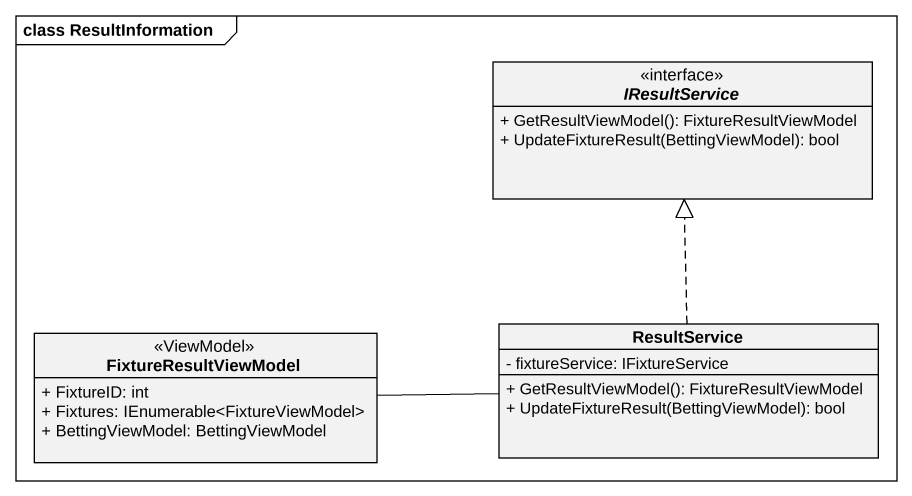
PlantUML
@startuml
mainframe class ResultInformation
hide circle
hide empty members
skinparam classAttributeIconSize 0
interface IResultService <<interface>> {
  + GetResultViewModel(): FixtureResultViewModel
  + UpdateFixtureResult(BettingViewModel): bool
}
class FixtureResultViewModel <<ViewModel>> {
  + FixtureID: int
  + Fixtures: IEnumerable<FixtureViewModel>
  + BettingViewModel: BettingViewModel
}
class ResultService {
  - fixtureService: IFixtureService
  + GetResultViewModel(): FixtureResultViewModel
  + UpdateFixtureResult(BettingViewModel): bool
}
ResultService .up.|> IResultService
ResultService -left- FixtureResultViewModel
@enduml
